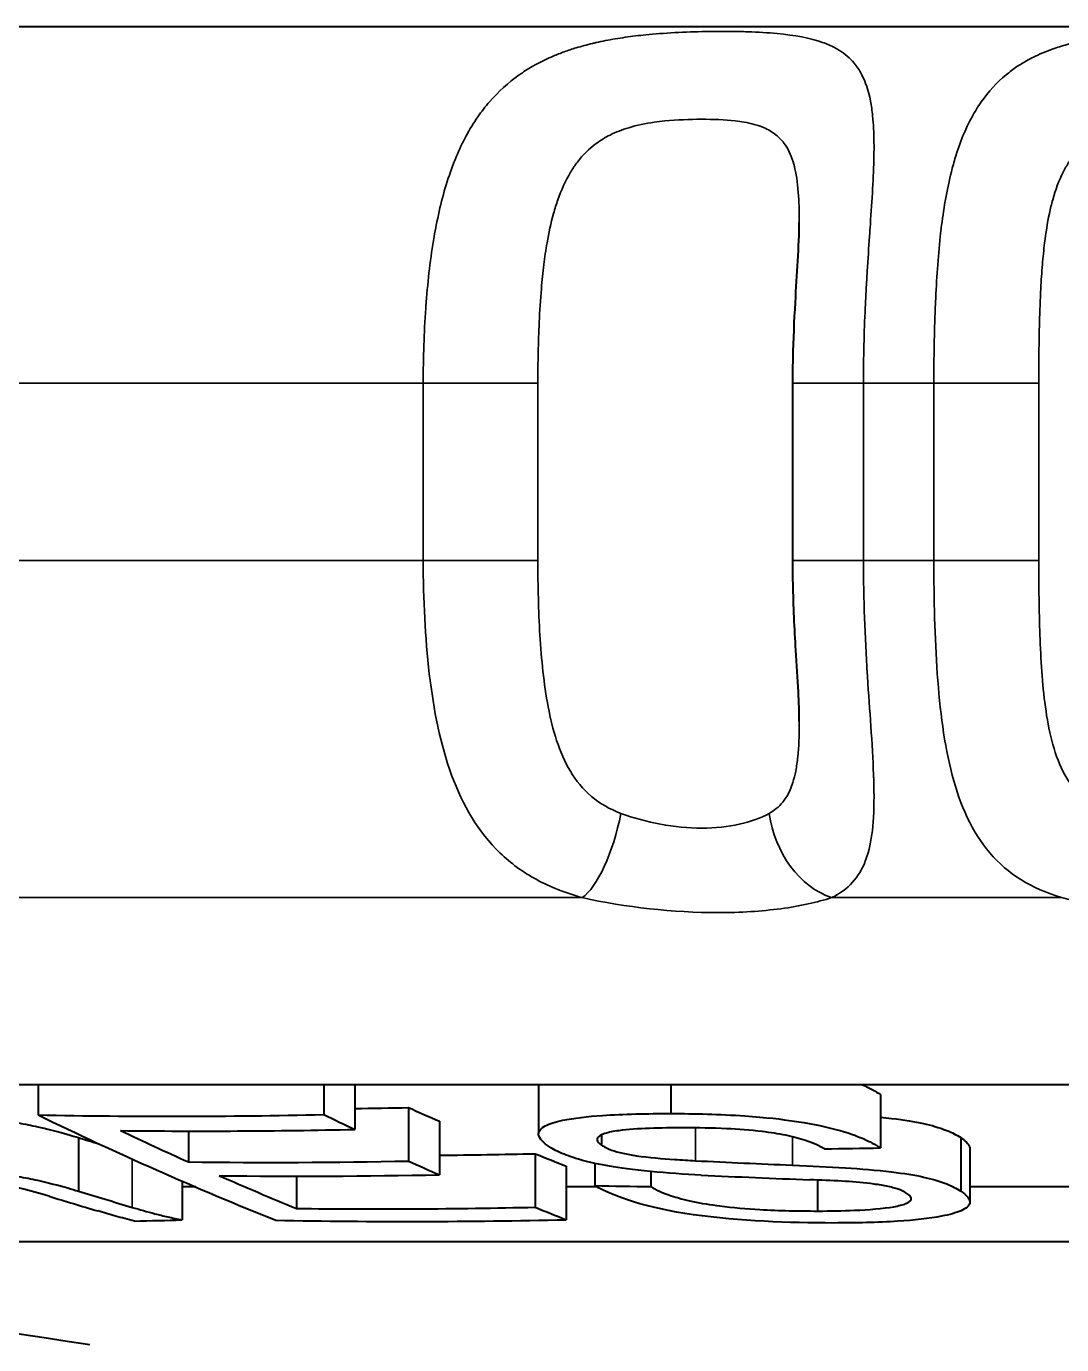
# Model space of a CAD drawing. Header units: millimetres. Extents: x 0 to 3364, y 0 to 2376.
# Drawn here: x 1396.45 to 1402.25, y 1665.91 to 1673.3 of the extents above; entities that cross this region are included whole.
import ezdxf

# ---------------------------------------------------------------- set-up
doc = ezdxf.new("R2010")
doc.units = ezdxf.units.MM
doc.header["$LTSCALE"] = 4
doc.layers.add('가시적인 것(ISO)', color=3, linetype='Continuous', lineweight=40, true_color=0x00ff00)
doc.layers.add('가시적인 좁은 것(ISO)', color=3, linetype='Continuous', lineweight=35, true_color=0x00ff00)

msp = doc.modelspace()

# ---------------------------------------------------------------- linework, layer by layer
at = {"layer": '가시적인 것(ISO)'}
for p, q in [((1387.3011, 1673.3049), (1423.3011, 1673.3049)), ((1400.7411, 1670.3088), (1400.7411, 1671.3049)), ((1398.7581, 1669.3503), (1398.7582, 1669.3503)), ((1401.1804, 1669.3503), (1401.1804, 1669.3503)), ((1401.5852, 1669.3503), (1401.5852, 1669.3503)), ((1409.0826, 1667.3697), (1392.3699, 1667.3697)), ((1396.5115, 1667.3697), (1396.5115, 1667.2005)), ((1398.1126, 1667.3697), (1398.1126, 1667.2027)), ((1398.2857, 1667.3697), (1398.2857, 1667.1196)), ((1399.3157, 1667.3697), (1399.3157, 1667.0953)), ((1400.0581, 1667.3697), (1400.0581, 1667.2084)), ((1401.232, 1667.3155), (1401.232, 1667.0155)), ((1398.5875, 1667.242), (1398.5875, 1666.942)), ((1398.7602, 1667.1651), (1398.7602, 1666.8651)), ((1396.7377, 1667.0733), (1396.7377, 1666.7733)), ((1397.3539, 1667.1102), (1397.3539, 1666.9369)), ((1399.668, 1667.0891), (1399.668, 1667.0319)), ((1401.6828, 1667.0735), (1401.6828, 1666.7735)), ((1399.2974, 1666.9834), (1399.2974, 1666.6834)), ((1401.7334, 1667.012), (1401.7334, 1666.712)), ((1399.4705, 1666.9131), (1399.4705, 1666.6131)), ((1399.6314, 1666.929), (1399.6314, 1666.8044)), ((1397.3189, 1666.8293), (1397.3189, 1666.6125)), ((1397.959, 1666.8573), (1397.959, 1666.6761)), ((1399.9448, 1666.8833), (1399.9448, 1666.7988)), ((1400.8803, 1666.8358), (1400.8803, 1666.6618)), ((1397.3946, 1666.7966), (1397.3189, 1666.7966)), ((1399.6448, 1666.7966), (1399.4705, 1666.7966)), ((1402.4909, 1666.7966), (1401.7334, 1666.7966)), ((1395.4126, 1666.49), (1408.1928, 1666.49))]:
    msp.add_line(p, q, dxfattribs=at)
msp.add_arc((1405.3011, 1722.1741), 56.9, 257.24401, 261.40872, dxfattribs=at)
for centre, major_axis, ratio, start_param, end_param in [((1397.2603, 1721.8741), (0, -54.681), 0.835008, 6.266785, 6.301853), ((1404.5529, 1721.8741), (0, -56.5929), 0.550276, 6.022007, 6.066032), ((1406.1604, 1721.8741), (0, -56.5906), 0.550735, 6.022008, 6.027753), ((1397.8136, 1722.1741), (0, -54.9399), 0.834999, 0.010292, 0.016871), ((1406.0649, 1722.1741), (0, -56.5926), 0.549472, 6.040343, 6.046063), ((1397.4334, 1721.8741), (0, -54.764), 0.835013, 6.273125, 6.301826), ((1406.4447, 1722.1741), (0, -56.5729), 0.757076, 6.054559, 6.057366), ((1404.8418, 1721.8741), (0, -56.5973), 0.550276, 6.027772, 6.040379), ((1398.4172, 1722.1741), (0, -55.2008), 0.834909, 0.007443, 0.0191), ((1406.1854, 1722.1741), (0, -56.5901), 0.550735, 6.060336, 6.066027), ((1400.3443, 1721.8741), (0, -54.8669), 0.934247, 0.011205, 0.01732), ((1397.8136, 1721.8741), (0, -54.9399), 0.834999, 6.273165, 6.300056), ((1406.0649, 1721.8741), (0, -56.5926), 0.549472, 6.040343, 6.046063), ((1402.9197, 1721.8741), (0, -54.9998), 0.983994, 6.232828, 6.24287), ((1397.9866, 1721.8741), (0, -55.0168), 0.834999, 6.273173, 6.300027), ((1404.8409, 1721.8741), (0, -56.5973), 0.55023, 6.046099, 6.060359), ((1402.7773, 1721.8741), (0, -55.0722), 0.981155, 6.235989, 6.247251), ((1406.1576, 1721.8741), (0, -56.5851), 0.75157, 6.055851, 6.062437), ((1406.4447, 1721.8741), (0, -56.5729), 0.757076, 6.054559, 6.06176), ((1400.6555, 1721.8741), (0, -55.0806), 0.934247, 6.263282, 6.269373), ((1398.4172, 1721.8741), (0, -55.2008), 0.834909, 6.273243, 6.302285), ((1406.1854, 1721.8741), (0, -56.5901), 0.550735, 6.060336, 6.066027), ((1396.5095, 1721.8741), (0, -55.274), 0.692076, 0.014183, 0.021159), ((1398.5904, 1721.8741), (0, -55.271), 0.834922, 6.266997, 6.302258)]:
    msp.add_ellipse(centre, major_axis=major_axis, ratio=ratio, start_param=start_param, end_param=end_param, dxfattribs=at)
for points, knots in [([(1400.7411, 1671.3049), (1400.7411, 1671.3166), (1400.7411, 1671.3282), (1400.7414, 1671.3749), (1400.7419, 1671.4099), (1400.745, 1671.5498), (1400.7497, 1671.6547), (1400.7598, 1671.8361), (1400.7647, 1671.9147), (1400.7737, 1672.0678), (1400.7774, 1672.143), (1400.7774, 1672.205)], [0, 0, 0, 0, 0.00349887, 0.00349887, 0.01399959, 0.01399959, 0.04562828, 0.04562828, 0.07059097, 0.07059097, 0.09695319, 0.09695319, 0.09695319, 0.09695319]), ([(1400.7774, 1669.4088), (1400.7774, 1669.4574), (1400.7753, 1669.514), (1400.7682, 1669.6468), (1400.7628, 1669.7258), (1400.7507, 1669.9278), (1400.7447, 1670.0549), (1400.7415, 1670.2242), (1400.7411, 1670.2665), (1400.7411, 1670.3088)], [0, 0, 0, 0, 0.02059764, 0.02059764, 0.0460325, 0.0460325, 0.08427143, 0.08427143, 0.09695399, 0.09695399, 0.09695399, 0.09695399]), ([(1401.131, 1667.3697), (1401.1311, 1667.3697), (1401.1312, 1667.3696), (1401.1724, 1667.3519), (1401.2042, 1667.3336), (1401.232, 1667.3155)], [-0.02223997, -0.02223997, -0.02223997, -0.02223997, -0.02217453, -0.02217453, 0, 0, 0, 0]), ([(1399.3662, 1667.0289), (1399.3357, 1667.052), (1399.3144, 1667.0758), (1399.3158, 1667.0973), (1399.3167, 1667.1127), (1399.3303, 1667.127), (1399.3538, 1667.1393), (1399.3772, 1667.1515), (1399.4114, 1667.162), (1399.4517, 1667.1705), (1399.5128, 1667.1835), (1399.5909, 1667.1922), (1399.6744, 1667.1979), (1399.7922, 1667.2059), (1399.9245, 1667.2081), (1400.0581, 1667.2084)], [0, 0, 0, 0, 0.199097, 0.199097, 0.199097, 0.340954, 0.340954, 0.340954, 0.481895, 0.481895, 0.481895, 0.696845, 0.696845, 0.696845, 1, 1, 1, 1]), ([(1400.0581, 1667.2084), (1400.1914, 1667.2077), (1400.3307, 1667.205), (1400.5917, 1667.1873), (1400.6804, 1667.1764), (1400.8198, 1667.1559), (1400.9025, 1667.141), (1401.0505, 1667.1015), (1401.0996, 1667.0832), (1401.1724, 1667.0519), (1401.2042, 1667.0336), (1401.232, 1667.0155)], [-0.1003792, -0.1003792, -0.1003792, -0.1003792, -0.0782956, -0.0782956, -0.0594916, -0.0594916, -0.0393303, -0.0393303, -0.0221745, -0.0221745, 0, 0, 0, 0]), ([(1401.232, 1667.1883), (1401.2529, 1667.1862), (1401.2737, 1667.184), (1401.3667, 1667.1729), (1401.4235, 1667.1633), (1401.5147, 1667.143), (1401.5599, 1667.1309), (1401.6349, 1667.101), (1401.6579, 1667.0889), (1401.6828, 1667.0735)], [-0.09293227, -0.09293227, -0.09293227, -0.09293227, -0.08321575, -0.08321575, -0.04879638, -0.04879638, -0.02030431, -0.02030431, 0, 0, 0, 0]), ([(1396.2139, 1667.1763), (1396.2217, 1667.1758), (1396.2297, 1667.1753), (1396.268, 1667.1724), (1396.2991, 1667.1694), (1396.3748, 1667.1598), (1396.4157, 1667.1532), (1396.4841, 1667.1398), (1396.5284, 1667.1305), (1396.6502, 1667.0995), (1396.7022, 1667.0839), (1396.7377, 1667.0733)], [-0.06895149, -0.06895149, -0.06895149, -0.06895149, -0.06461319, -0.06461319, -0.04825475, -0.04825475, -0.02727064, -0.02727064, -0.01409614, -0.01409614, 0, 0, 0, 0]), ([(1400.132, 1667.1283), (1400.066, 1667.1282), (1400.0006, 1667.1276), (1399.9387, 1667.1253), (1399.8765, 1667.123), (1399.8163, 1667.1191), (1399.7656, 1667.1123), (1399.7351, 1667.1082), (1399.7077, 1667.1029), (1399.6868, 1667.0963), (1399.6658, 1667.0897), (1399.651, 1667.0813), (1399.6459, 1667.0719), (1399.6414, 1667.0639), (1399.6435, 1667.055), (1399.6517, 1667.0459), (1399.656, 1667.0412), (1399.6619, 1667.0366), (1399.668, 1667.0319)], [0, 0, 0, 0, 0.249143, 0.249143, 0.249143, 0.500458, 0.500458, 0.500458, 0.650917, 0.650917, 0.650917, 0.803374, 0.803374, 0.803374, 0.933679, 0.933679, 0.933679, 1, 1, 1, 1]), ([(1400.9186, 1667.0107), (1400.8899, 1667.0266), (1400.8561, 1667.0429), (1400.8116, 1667.0577), (1400.7801, 1667.0681), (1400.7425, 1667.078), (1400.7016, 1667.0864), (1400.6608, 1667.0948), (1400.6154, 1667.1019), (1400.5697, 1667.1074), (1400.5035, 1667.1152), (1400.435, 1667.1201), (1400.3689, 1667.1232), (1400.2881, 1667.1269), (1400.2091, 1667.128), (1400.132, 1667.1283)], [0, 0, 0, 0, 0.213133, 0.213133, 0.213133, 0.363824, 0.363824, 0.363824, 0.514841, 0.514841, 0.514841, 0.733649, 0.733649, 0.733649, 1, 1, 1, 1]), ([(1401.6828, 1667.0735), (1401.7074, 1667.0563), (1401.726, 1667.0388), (1401.7329, 1667.0186), (1401.7334, 1667.0152), (1401.7335, 1667.012)], [-0.9786849, -0.9786849, -0.9786849, -0.9786849, -0.7213157, -0.7213157, -0.665934, -0.665934, -0.665934, -0.665934]), ([(1400.228, 1666.8632), (1400.1342, 1666.8681), (1400.0382, 1666.8742), (1399.8436, 1666.8931), (1399.7704, 1666.9037), (1399.6631, 1666.9218), (1399.6014, 1666.934), (1399.4987, 1666.9641), (1399.4649, 1666.9765), (1399.3996, 1667.006), (1399.3796, 1667.0197), (1399.3662, 1667.0289)], [-0.06211274, -0.06211274, -0.06211274, -0.06211274, -0.04813488, -0.04813488, -0.03344025, -0.03344025, -0.01996613, -0.01996613, -0.01118889, -0.01118889, 0, 0, 0, 0]), ([(1399.668, 1667.0319), (1399.6829, 1667.0223), (1399.6998, 1667.0125), (1399.7251, 1667.0035), (1399.743, 1666.9971), (1399.7645, 1666.991), (1399.7882, 1666.9857), (1399.812, 1666.9804), (1399.8384, 1666.9758), (1399.8651, 1666.972), (1399.9349, 1666.9621), (1400.0081, 1666.956), (1400.0792, 1666.9511), (1400.1181, 1666.9484), (1400.1568, 1666.9461), (1400.1955, 1666.944)], [0, 0, 0, 0, 0.189586, 0.189586, 0.189586, 0.323377, 0.323377, 0.323377, 0.456923, 0.456923, 0.456923, 0.808628, 0.808628, 0.808628, 1, 1, 1, 1]), ([(1400.7385, 1666.919), (1400.8469, 1666.9143), (1400.938, 1666.9102), (1401.1214, 1666.8985), (1401.2096, 1666.8916), (1401.3667, 1666.8729), (1401.4234, 1666.8633), (1401.515, 1666.843), (1401.56, 1666.8308), (1401.6348, 1666.8011), (1401.6579, 1666.7889), (1401.6828, 1666.7735)], [-0.1622594, -0.1622594, -0.1622594, -0.1622594, -0.1191834, -0.1191834, -0.0813807, -0.0813807, -0.0483626, -0.0483626, -0.0203194, -0.0203194, 0, 0, 0, 0]), ([(1396.5727, 1666.7449), (1396.5216, 1666.7599), (1396.4677, 1666.7751), (1396.4089, 1666.7896), (1396.3775, 1666.7972), (1396.3443, 1666.8048), (1396.3099, 1666.8116), (1396.2828, 1666.8169), (1396.2544, 1666.8219), (1396.2268, 1666.8258), (1396.1992, 1666.8296), (1396.1721, 1666.8326), (1396.1466, 1666.8349), (1396.0966, 1666.8393), (1396.0509, 1666.8413), (1396.0089, 1666.8423), (1395.9764, 1666.8431), (1395.9456, 1666.8432), (1395.9158, 1666.8431)], [0, 0, 0, 0, 0.26134, 0.26134, 0.26134, 0.400426, 0.400426, 0.400426, 0.510273, 0.510273, 0.510273, 0.619538, 0.619538, 0.619538, 0.834369, 0.834369, 0.834369, 1, 1, 1, 1]), ([(1396.1521, 1666.8793), (1396.1953, 1666.8778), (1396.2424, 1666.875), (1396.2931, 1666.8697), (1396.3278, 1666.8661), (1396.3648, 1666.8612), (1396.401, 1666.8552), (1396.4372, 1666.8492), (1396.4734, 1666.8421), (1396.5074, 1666.8346), (1396.5686, 1666.821), (1396.6251, 1666.806), (1396.6772, 1666.7911), (1396.6979, 1666.7852), (1396.7178, 1666.7792), (1396.7377, 1666.7733)], [0, 0, 0, 0, 0.24517, 0.24517, 0.24517, 0.412468, 0.412468, 0.412468, 0.579175, 0.579175, 0.579175, 0.880831, 0.880831, 0.880831, 1, 1, 1, 1]), ([(1401.3807, 1666.7607), (1401.3671, 1666.7692), (1401.3497, 1666.7779), (1401.3253, 1666.7858), (1401.3061, 1666.792), (1401.2829, 1666.7978), (1401.2574, 1666.8028), (1401.232, 1666.8078), (1401.2038, 1666.812), (1401.1752, 1666.8155), (1401.1234, 1666.8218), (1401.0691, 1666.8258), (1401.016, 1666.8291), (1400.9556, 1666.8328), (1400.8955, 1666.8353), (1400.8361, 1666.8374)], [0, 0, 0, 0, 0.178846, 0.178846, 0.178846, 0.318818, 0.318818, 0.318818, 0.458154, 0.458154, 0.458154, 0.712026, 0.712026, 0.712026, 1, 1, 1, 1]), ([(1400.9697, 1666.5946), (1400.7171, 1666.5952), (1400.4457, 1666.6043), (1399.9217, 1666.6777), (1399.7347, 1666.7419), (1399.6314, 1666.8044)], [0, 0, 0, 0, 0.5, 0.5, 1, 1, 1, 1]), ([(1399.9448, 1666.7988), (1399.9745, 1666.7815), (1400.0101, 1666.7641), (1400.0585, 1666.7479), (1400.0934, 1666.7362), (1400.1353, 1666.725), (1400.1814, 1666.7152), (1400.2277, 1666.7054), (1400.2798, 1666.697), (1400.3326, 1666.6903), (1400.4056, 1666.681), (1400.4819, 1666.6746), (1400.5558, 1666.6703), (1400.6667, 1666.6639), (1400.7752, 1666.662), (1400.8803, 1666.6618)], [0, 0, 0, 0, 0.202433, 0.202433, 0.202433, 0.348119, 0.348119, 0.348119, 0.494392, 0.494392, 0.494392, 0.696722, 0.696722, 0.696722, 1, 1, 1, 1]), ([(1400.8803, 1666.6618), (1400.9504, 1666.6621), (1401.02, 1666.663), (1401.0859, 1666.6658), (1401.1674, 1666.6692), (1401.2456, 1666.6754), (1401.3067, 1666.686), (1401.3341, 1666.6908), (1401.3579, 1666.6967), (1401.3751, 1666.7037), (1401.3925, 1666.7107), (1401.4033, 1666.719), (1401.4048, 1666.728), (1401.4061, 1666.7358), (1401.4017, 1666.7442), (1401.3915, 1666.7525), (1401.3882, 1666.7552), (1401.3844, 1666.758), (1401.3807, 1666.7607)], [0, 0, 0, 0, 0.249476, 0.249476, 0.249476, 0.561089, 0.561089, 0.561089, 0.699517, 0.699517, 0.699517, 0.839909, 0.839909, 0.839909, 0.961159, 0.961159, 0.961159, 1, 1, 1, 1]), ([(1401.6828, 1666.7735), (1401.7158, 1666.7504), (1401.7382, 1666.7266), (1401.7326, 1666.7052), (1401.7286, 1666.6902), (1401.7123, 1666.676), (1401.685, 1666.6638), (1401.6578, 1666.6517), (1401.6193, 1666.6412), (1401.5747, 1666.6326), (1401.5063, 1666.6194), (1401.4202, 1666.6105), (1401.3292, 1666.6046), (1401.2176, 1666.5973), (1401.0942, 1666.5949), (1400.9697, 1666.5946)], [0, 0, 0, 0, 0.210005, 0.210005, 0.210005, 0.356023, 0.356023, 0.356023, 0.501213, 0.501213, 0.501213, 0.725357, 0.725357, 0.725357, 1, 1, 1, 1]), ([(1397.0384, 1666.6824), (1397.0797, 1666.6703), (1397.1218, 1666.6583), (1397.1663, 1666.6466), (1397.1891, 1666.6406), (1397.213, 1666.6347), (1397.238, 1666.629), (1397.2638, 1666.6232), (1397.2914, 1666.6178), (1397.3189, 1666.6125)], [0, 0, 0, 0, 0.490094, 0.490094, 0.490094, 0.740981, 0.740981, 0.740981, 1, 1, 1, 1]), ([(1397.0521, 1666.6057), (1397.0147, 1666.6146), (1396.9786, 1666.6238), (1396.9454, 1666.6333), (1396.9285, 1666.638), (1396.9115, 1666.6428), (1396.8951, 1666.6476), (1396.8787, 1666.6524), (1396.8623, 1666.6573), (1396.8457, 1666.6621)], [0, 0, 0, 0, 0.497399, 0.497399, 0.497399, 0.748687, 0.748687, 0.748687, 1, 1, 1, 1])]:
    msp.add_open_spline(points, degree=3, knots=knots, dxfattribs=at)
for points in [[(1400.7775, 1672.2051), (1400.7775, 1672.2052), (1400.7775, 1672.2053), (1400.7775, 1672.2054)], [(1400.7774, 1669.4082), (1400.7774, 1669.4084), (1400.7774, 1669.4086), (1400.7774, 1669.4088)]]:
    msp.add_open_spline(points, degree=3, dxfattribs=at)
at = {"layer": '가시적인 좁은 것(ISO)'}
for p, q in [((1394.846, 1671.3049), (1398.6697, 1671.3049)), ((1398.6697, 1670.3088), (1398.6697, 1671.3049)), ((1399.3122, 1671.3049), (1398.6697, 1671.3049)), ((1399.3122, 1671.3049), (1399.3122, 1670.3088)), ((1400.7411, 1671.3049), (1401.137, 1671.3049)), ((1401.137, 1671.3049), (1401.5315, 1671.3049)), ((1401.137, 1671.3049), (1401.137, 1670.3088)), ((1401.5315, 1670.3088), (1401.5315, 1671.3049)), ((1401.5315, 1671.3049), (1402.1195, 1671.3049)), ((1402.1195, 1671.3049), (1402.1195, 1670.3088)), ((1394.846, 1670.3088), (1398.6697, 1670.3088)), ((1399.3122, 1670.3088), (1398.6697, 1670.3088)), ((1401.137, 1670.3088), (1400.7411, 1670.3088)), ((1401.137, 1670.3088), (1401.5315, 1670.3088)), ((1402.1195, 1670.3088), (1401.5315, 1670.3088)), ((1395.1511, 1668.4194), (1399.5608, 1668.4194)), ((1400.9584, 1668.4194), (1402.2476, 1668.4194)), ((1400.1955, 1667.1279), (1400.1955, 1666.944)), ((1400.7385, 1667.0782), (1400.7385, 1666.919)), ((1397.0384, 1666.9535), (1397.0384, 1666.6824))]:
    msp.add_line(p, q, dxfattribs=at)
for centre, major_axis, ratio, start_param, end_param in [((1399.6112, 1668.8917), (-0.109, -0.488), 0.325805, 0.336268, 1.643449), ((1400.9965, 1668.8917), (0.1582, -0.4743), 0.758626, 4.464594, 5.771776)]:
    msp.add_ellipse(centre, major_axis=major_axis, ratio=ratio, start_param=start_param, end_param=end_param, dxfattribs=at)
for points, knots in [([(1398.6697, 1671.3049), (1398.6697, 1671.4471), (1398.6742, 1671.5869), (1398.6838, 1671.7241), (1398.6846, 1671.7357), (1398.6855, 1671.7473), (1398.6864, 1671.7589), (1398.696, 1671.8842), (1398.7105, 1672.0085), (1398.7308, 1672.1259), (1398.7346, 1672.1476), (1398.7385, 1672.169), (1398.7427, 1672.1902), (1398.7632, 1672.2945), (1398.789, 1672.3943), (1398.8222, 1672.4886), (1398.8322, 1672.5171), (1398.843, 1672.5451), (1398.8544, 1672.5726), (1398.8886, 1672.6544), (1398.9285, 1672.7294), (1398.976, 1672.7979), (1398.9963, 1672.8271), (1399.0179, 1672.8552), (1399.0412, 1672.882), (1399.0908, 1672.9393), (1399.1462, 1672.9896), (1399.2082, 1673.0333), (1399.231, 1673.0494), (1399.2549, 1673.0646), (1399.2796, 1673.079), (1399.2892, 1673.0846), (1399.2989, 1673.09), (1399.3088, 1673.0953), (1399.3372, 1673.1105), (1399.3667, 1673.1246), (1399.3973, 1673.1376), (1399.4179, 1673.1464), (1399.4389, 1673.1547), (1399.4604, 1673.1624), (1399.482, 1673.1702), (1399.5039, 1673.1775), (1399.5262, 1673.1843), (1399.556, 1673.1933), (1399.5867, 1673.2016), (1399.6182, 1673.2091), (1399.6249, 1673.2107), (1399.6316, 1673.2122), (1399.6383, 1673.2138), (1399.6555, 1673.2176), (1399.6728, 1673.2213), (1399.6903, 1673.2247), (1399.7269, 1673.2319), (1399.7643, 1673.2381), (1399.8023, 1673.2436), (1399.8212, 1673.2463), (1399.8404, 1673.2488), (1399.8596, 1673.2511), (1399.8788, 1673.2534), (1399.8982, 1673.2555), (1399.9176, 1673.2575), (1399.9426, 1673.26), (1399.9679, 1673.2622), (1399.9933, 1673.2642), (1400.108, 1673.273), (1400.2261, 1673.2768), (1400.3382, 1673.2769), (1400.3724, 1673.2769), (1400.4063, 1673.2766), (1400.4395, 1673.2759), (1400.4562, 1673.2756), (1400.4726, 1673.2752), (1400.4887, 1673.2746), (1400.5471, 1673.2726), (1400.6018, 1673.2694), (1400.6529, 1673.2646), (1400.7516, 1673.2553), (1400.8385, 1673.2396), (1400.9078, 1673.2151), (1400.9318, 1673.2066), (1400.954, 1673.197), (1400.9745, 1673.1862), (1400.983, 1673.1818), (1400.9912, 1673.1771), (1400.9991, 1673.1722), (1401.0326, 1673.1516), (1401.0612, 1673.1271), (1401.085, 1673.0984), (1401.1007, 1673.0796), (1401.1142, 1673.059), (1401.126, 1673.0369), (1401.149, 1672.9935), (1401.1652, 1672.9434), (1401.1762, 1672.8867), (1401.1814, 1672.8599), (1401.1854, 1672.8318), (1401.1884, 1672.8026), (1401.1931, 1672.757), (1401.1954, 1672.7084), (1401.196, 1672.6569), (1401.1963, 1672.6313), (1401.1961, 1672.6049), (1401.1956, 1672.5778), (1401.1935, 1672.4601), (1401.185, 1672.332), (1401.1755, 1672.1942), (1401.174, 1672.1726), (1401.1725, 1672.1508), (1401.171, 1672.1289), (1401.1667, 1672.0643), (1401.1622, 1671.9986), (1401.1581, 1671.9317), (1401.156, 1671.8983), (1401.154, 1671.8646), (1401.1522, 1671.8306), (1401.1503, 1671.7966), (1401.1485, 1671.7624), (1401.147, 1671.7278), (1401.1438, 1671.6587), (1401.1413, 1671.5886), (1401.1396, 1671.5179), (1401.1379, 1671.4473), (1401.137, 1671.3761), (1401.137, 1671.3049)], [0, 0, 0, 0, 0.000420749, 0.000420749, 0.000420749, 0.000456315, 0.000456315, 0.000456315, 0.000841498, 0.000841498, 0.000841498, 0.000912616, 0.000912616, 0.000912616, 0.001262247, 0.001262247, 0.001262247, 0.001368007, 0.001368007, 0.001368007, 0.001682996, 0.001682996, 0.001682996, 0.001817418, 0.001817418, 0.001817418, 0.002103745, 0.002103745, 0.002103745, 0.002208932, 0.002208932, 0.002208932, 0.002249619, 0.002249619, 0.002249619, 0.002366713, 0.002366713, 0.002366713, 0.002445604, 0.002445604, 0.002445604, 0.002524494, 0.002524494, 0.002524494, 0.002629681, 0.002629681, 0.002629681, 0.002651956, 0.002651956, 0.002651956, 0.002708572, 0.002708572, 0.002708572, 0.002826907, 0.002826907, 0.002826907, 0.002886075, 0.002886075, 0.002886075, 0.002945243, 0.002945243, 0.002945243, 0.003021559, 0.003021559, 0.003021559, 0.003365992, 0.003365992, 0.003365992, 0.003471179, 0.003471179, 0.003471179, 0.003523773, 0.003523773, 0.003523773, 0.003713713, 0.003713713, 0.003713713, 0.004080236, 0.004080236, 0.004080236, 0.00420749, 0.00420749, 0.00420749, 0.004260084, 0.004260084, 0.004260084, 0.004482243, 0.004482243, 0.004482243, 0.004628239, 0.004628239, 0.004628239, 0.004914142, 0.004914142, 0.004914142, 0.005048988, 0.005048988, 0.005048988, 0.005259363, 0.005259363, 0.005259363, 0.005364122, 0.005364122, 0.005364122, 0.005819028, 0.005819028, 0.005819028, 0.005890486, 0.005890486, 0.005890486, 0.006100861, 0.006100861, 0.006100861, 0.006206048, 0.006206048, 0.006206048, 0.006311235, 0.006311235, 0.006311235, 0.00652161, 0.00652161, 0.00652161, 0.006731984, 0.006731984, 0.006731984, 0.006731984]), ([(1401.5315, 1671.3049), (1401.5315, 1671.4471), (1401.5338, 1671.5869), (1401.5392, 1671.7241), (1401.5397, 1671.7357), (1401.5402, 1671.7473), (1401.5407, 1671.7589), (1401.5462, 1671.8842), (1401.5546, 1672.0085), (1401.5675, 1672.1259), (1401.5699, 1672.1476), (1401.5724, 1672.169), (1401.5751, 1672.1902), (1401.5884, 1672.2945), (1401.6057, 1672.3943), (1401.6295, 1672.4886), (1401.6366, 1672.5171), (1401.6444, 1672.5451), (1401.6528, 1672.5726), (1401.6779, 1672.6544), (1401.7081, 1672.7294), (1401.7455, 1672.7979), (1401.7614, 1672.8271), (1401.7787, 1672.8552), (1401.7975, 1672.882), (1401.8375, 1672.9393), (1401.8834, 1672.9896), (1401.9362, 1673.0333), (1401.9556, 1673.0494), (1401.976, 1673.0646), (1401.9974, 1673.079), (1402.0057, 1673.0846), (1402.0141, 1673.09), (1402.0227, 1673.0953), (1402.0475, 1673.1105), (1402.0734, 1673.1246), (1402.1004, 1673.1376), (1402.1187, 1673.1464), (1402.1375, 1673.1547), (1402.1568, 1673.1624), (1402.1761, 1673.1702), (1402.1959, 1673.1775), (1402.2161, 1673.1843), (1402.2432, 1673.1933), (1402.2712, 1673.2016), (1402.3002, 1673.2091), (1402.3064, 1673.2107), (1402.3126, 1673.2122), (1402.3188, 1673.2138), (1402.3346, 1673.2176), (1402.3507, 1673.2213), (1402.367, 1673.2247), (1402.4011, 1673.2319), (1402.4363, 1673.2381), (1402.4722, 1673.2436), (1402.4902, 1673.2463), (1402.5084, 1673.2488), (1402.5268, 1673.2511), (1402.5452, 1673.2534), (1402.5638, 1673.2555), (1402.5825, 1673.2575), (1402.6066, 1673.26), (1402.6311, 1673.2622), (1402.6559, 1673.2642), (1402.7678, 1673.273), (1402.886, 1673.2768), (1403.0013, 1673.2769), (1403.0366, 1673.2769), (1403.0719, 1673.2766), (1403.1067, 1673.2759), (1403.1241, 1673.2756), (1403.1414, 1673.2752), (1403.1585, 1673.2746), (1403.2203, 1673.2726), (1403.2793, 1673.2694), (1403.3354, 1673.2646), (1403.4437, 1673.2553), (1403.5434, 1673.2396), (1403.6263, 1673.2151), (1403.6552, 1673.2066), (1403.6823, 1673.197), (1403.7078, 1673.1862), (1403.7184, 1673.1818), (1403.7287, 1673.1771), (1403.7387, 1673.1722), (1403.7812, 1673.1516), (1403.8191, 1673.1271), (1403.8523, 1673.0984), (1403.8741, 1673.0796), (1403.8938, 1673.059), (1403.9116, 1673.0369), (1403.9464, 1672.9935), (1403.9745, 1672.9434), (1403.9968, 1672.8867), (1404.0074, 1672.8599), (1404.0166, 1672.8318), (1404.0246, 1672.8026), (1404.0372, 1672.757), (1404.047, 1672.7084), (1404.0548, 1672.6569), (1404.0586, 1672.6313), (1404.062, 1672.6049), (1404.0649, 1672.5778), (1404.0774, 1672.4601), (1404.0813, 1672.332), (1404.0819, 1672.1942), (1404.082, 1672.1726), (1404.0821, 1672.1508), (1404.082, 1672.1289), (1404.082, 1672.0643), (1404.0813, 1671.9986), (1404.0804, 1671.9317), (1404.08, 1671.8983), (1404.0795, 1671.8646), (1404.079, 1671.8306), (1404.0785, 1671.7966), (1404.078, 1671.7624), (1404.0775, 1671.7278), (1404.0765, 1671.6587), (1404.0757, 1671.5886), (1404.0751, 1671.5179), (1404.0745, 1671.4473), (1404.0741, 1671.3761), (1404.0741, 1671.3049)], [0, 0, 0, 0, 0.000420749, 0.000420749, 0.000420749, 0.000456315, 0.000456315, 0.000456315, 0.000841498, 0.000841498, 0.000841498, 0.000912616, 0.000912616, 0.000912616, 0.001262247, 0.001262247, 0.001262247, 0.001368007, 0.001368007, 0.001368007, 0.001682996, 0.001682996, 0.001682996, 0.001817418, 0.001817418, 0.001817418, 0.002103745, 0.002103745, 0.002103745, 0.002208932, 0.002208932, 0.002208932, 0.002249619, 0.002249619, 0.002249619, 0.002366713, 0.002366713, 0.002366713, 0.002445604, 0.002445604, 0.002445604, 0.002524494, 0.002524494, 0.002524494, 0.002629681, 0.002629681, 0.002629681, 0.002651956, 0.002651956, 0.002651956, 0.002708572, 0.002708572, 0.002708572, 0.002826907, 0.002826907, 0.002826907, 0.002886075, 0.002886075, 0.002886075, 0.002945243, 0.002945243, 0.002945243, 0.003021559, 0.003021559, 0.003021559, 0.003365992, 0.003365992, 0.003365992, 0.003471179, 0.003471179, 0.003471179, 0.003523773, 0.003523773, 0.003523773, 0.003713713, 0.003713713, 0.003713713, 0.004080236, 0.004080236, 0.004080236, 0.00420749, 0.00420749, 0.00420749, 0.004260084, 0.004260084, 0.004260084, 0.004482243, 0.004482243, 0.004482243, 0.004628239, 0.004628239, 0.004628239, 0.004914142, 0.004914142, 0.004914142, 0.005048988, 0.005048988, 0.005048988, 0.005259363, 0.005259363, 0.005259363, 0.005364122, 0.005364122, 0.005364122, 0.005819028, 0.005819028, 0.005819028, 0.005890486, 0.005890486, 0.005890486, 0.006100861, 0.006100861, 0.006100861, 0.006206048, 0.006206048, 0.006206048, 0.006311235, 0.006311235, 0.006311235, 0.00652161, 0.00652161, 0.00652161, 0.006731984, 0.006731984, 0.006731984, 0.006731984]), ([(1400.7775, 1672.2054), (1400.7774, 1672.2236), (1400.7773, 1672.2416), (1400.777, 1672.2596), (1400.7765, 1672.2851), (1400.7757, 1672.3102), (1400.7744, 1672.3347), (1400.7714, 1672.3899), (1400.7661, 1672.4424), (1400.7561, 1672.4912), (1400.7522, 1672.5103), (1400.7476, 1672.5285), (1400.7422, 1672.546), (1400.7301, 1672.5852), (1400.7137, 1672.6203), (1400.6916, 1672.65), (1400.6786, 1672.6676), (1400.6636, 1672.6831), (1400.6466, 1672.6967), (1400.6262, 1672.7131), (1400.6027, 1672.7267), (1400.5766, 1672.7376), (1400.5443, 1672.7511), (1400.5074, 1672.7607), (1400.4679, 1672.7676), (1400.4517, 1672.7704), (1400.435, 1672.7727), (1400.4179, 1672.7747), (1400.3597, 1672.7813), (1400.2951, 1672.7839), (1400.229, 1672.7839), (1400.1626, 1672.7839), (1400.093, 1672.7812), (1400.0243, 1672.7743), (1400.0043, 1672.7723), (1399.9843, 1672.77), (1399.9645, 1672.7672), (1399.9156, 1672.7602), (1399.8672, 1672.7504), (1399.8212, 1672.7366), (1399.7847, 1672.7256), (1399.7497, 1672.712), (1399.7171, 1672.6957), (1399.6892, 1672.6817), (1399.663, 1672.6658), (1399.6386, 1672.6477), (1399.5985, 1672.618), (1399.5638, 1672.5831), (1399.534, 1672.5442), (1399.5203, 1672.5262), (1399.5076, 1672.5074), (1399.4957, 1672.4878), (1399.4663, 1672.439), (1399.4433, 1672.387), (1399.4241, 1672.3324), (1399.4153, 1672.3074), (1399.4074, 1672.2818), (1399.4001, 1672.2557), (1399.3852, 1672.2018), (1399.3734, 1672.1467), (1399.3636, 1672.0907), (1399.3567, 1672.0505), (1399.3508, 1672.0099), (1399.3457, 1671.9689), (1399.3402, 1671.9249), (1399.3357, 1671.8802), (1399.3319, 1671.8351), (1399.3265, 1671.7725), (1399.3226, 1671.7088), (1399.3197, 1671.6454), (1399.3144, 1671.5325), (1399.3122, 1671.4193), (1399.3122, 1671.3049)], [0.000926678, 0.000926678, 0.000926678, 0.000926678, 0.000986832, 0.000986832, 0.000986832, 0.001072471, 0.001072471, 0.001072471, 0.001265369, 0.001265369, 0.001265369, 0.001340589, 0.001340589, 0.001340589, 0.001509309, 0.001509309, 0.001509309, 0.001608707, 0.001608707, 0.001608707, 0.001728427, 0.001728427, 0.001728427, 0.001876825, 0.001876825, 0.001876825, 0.001937842, 0.001937842, 0.001937842, 0.002144943, 0.002144943, 0.002144943, 0.002352493, 0.002352493, 0.002352493, 0.002413061, 0.002413061, 0.002413061, 0.002562512, 0.002562512, 0.002562512, 0.002681179, 0.002681179, 0.002681179, 0.002782454, 0.002782454, 0.002782454, 0.002949297, 0.002949297, 0.002949297, 0.003026246, 0.003026246, 0.003026246, 0.003217414, 0.003217414, 0.003217414, 0.003304937, 0.003304937, 0.003304937, 0.003485532, 0.003485532, 0.003485532, 0.00361485, 0.00361485, 0.00361485, 0.00375365, 0.00375365, 0.00375365, 0.003946637, 0.003946637, 0.003946637, 0.004289886, 0.004289886, 0.004289886, 0.004289886]), ([(1403.6103, 1671.8867), (1403.6103, 1671.9152), (1403.6101, 1671.9436), (1403.6098, 1671.9719), (1403.6089, 1672.0713), (1403.6063, 1672.1671), (1403.5976, 1672.2596), (1403.5953, 1672.2851), (1403.5924, 1672.3102), (1403.589, 1672.3347), (1403.5813, 1672.3899), (1403.5706, 1672.4424), (1403.5546, 1672.4912), (1403.5484, 1672.5103), (1403.5415, 1672.5285), (1403.5336, 1672.546), (1403.5159, 1672.5852), (1403.4937, 1672.6203), (1403.4656, 1672.65), (1403.4491, 1672.6676), (1403.4306, 1672.6831), (1403.4101, 1672.6967), (1403.3854, 1672.7131), (1403.3579, 1672.7267), (1403.3279, 1672.7376), (1403.2908, 1672.7511), (1403.2494, 1672.7607), (1403.2062, 1672.7676), (1403.1884, 1672.7704), (1403.1702, 1672.7727), (1403.1517, 1672.7747), (1403.089, 1672.7813), (1403.021, 1672.7839), (1402.9528, 1672.7839), (1402.8844, 1672.7839), (1402.8141, 1672.7812), (1402.7463, 1672.7743), (1402.7265, 1672.7723), (1402.7069, 1672.77), (1402.6875, 1672.7672), (1402.6398, 1672.7602), (1402.5932, 1672.7504), (1402.5497, 1672.7366), (1402.5151, 1672.7256), (1402.4825, 1672.712), (1402.4524, 1672.6957), (1402.4267, 1672.6817), (1402.4028, 1672.6658), (1402.3809, 1672.6477), (1402.3448, 1672.618), (1402.3144, 1672.5831), (1402.2888, 1672.5442), (1402.277, 1672.5262), (1402.2661, 1672.5074), (1402.2562, 1672.4878), (1402.2315, 1672.439), (1402.2128, 1672.387), (1402.1977, 1672.3324), (1402.1908, 1672.3074), (1402.1846, 1672.2818), (1402.1791, 1672.2557), (1402.1676, 1672.2018), (1402.159, 1672.1467), (1402.1521, 1672.0907), (1402.1472, 1672.0505), (1402.1432, 1672.0099), (1402.1398, 1671.9689), (1402.1361, 1671.9249), (1402.1332, 1671.8802), (1402.1308, 1671.8351), (1402.1275, 1671.7725), (1402.1252, 1671.7088), (1402.1236, 1671.6454), (1402.1206, 1671.5325), (1402.1195, 1671.4193), (1402.1195, 1671.3049)], [0.000588235, 0.000588235, 0.000588235, 0.000588235, 0.000676587, 0.000676587, 0.000676587, 0.000986832, 0.000986832, 0.000986832, 0.001072471, 0.001072471, 0.001072471, 0.001265369, 0.001265369, 0.001265369, 0.001340589, 0.001340589, 0.001340589, 0.001509309, 0.001509309, 0.001509309, 0.001608707, 0.001608707, 0.001608707, 0.001728427, 0.001728427, 0.001728427, 0.001876825, 0.001876825, 0.001876825, 0.001937842, 0.001937842, 0.001937842, 0.002144943, 0.002144943, 0.002144943, 0.002352493, 0.002352493, 0.002352493, 0.002413061, 0.002413061, 0.002413061, 0.002562512, 0.002562512, 0.002562512, 0.002681179, 0.002681179, 0.002681179, 0.002782454, 0.002782454, 0.002782454, 0.002949297, 0.002949297, 0.002949297, 0.003026246, 0.003026246, 0.003026246, 0.003217414, 0.003217414, 0.003217414, 0.003304937, 0.003304937, 0.003304937, 0.003485532, 0.003485532, 0.003485532, 0.00361485, 0.00361485, 0.00361485, 0.00375365, 0.00375365, 0.00375365, 0.003946637, 0.003946637, 0.003946637, 0.004289886, 0.004289886, 0.004289886, 0.004289886]), ([(1399.5608, 1668.4194), (1399.4688, 1668.4449), (1399.3826, 1668.4784), (1399.2284, 1668.5619), (1399.1604, 1668.6115), (1398.9786, 1668.7865), (1398.8912, 1668.9357), (1398.7663, 1669.2776), (1398.7278, 1669.4713), (1398.6799, 1669.8771), (1398.6697, 1670.0924), (1398.6697, 1670.3088)], [0.004174723, 0.004174723, 0.004174723, 0.004174723, 0.004494381, 0.004494381, 0.004814039, 0.004814039, 0.005453354, 0.005453354, 0.006092669, 0.006092669, 0.006731984, 0.006731984, 0.006731984, 0.006731984]), ([(1399.3122, 1670.3088), (1399.3122, 1670.1689), (1399.3155, 1670.029), (1399.3237, 1669.8917), (1399.332, 1669.7545), (1399.3451, 1669.6185), (1399.3699, 1669.489), (1399.3946, 1669.3595), (1399.4306, 1669.235), (1399.4943, 1669.1284), (1399.5261, 1669.075), (1399.565, 1669.027), (1399.6121, 1668.9871), (1399.6592, 1668.9471), (1399.7159, 1668.9147), (1399.7777, 1668.8917)], [0, 0, 0, 0, 0.000419288, 0.000419288, 0.000419288, 0.000838576, 0.000838576, 0.000838576, 0.001257865, 0.001257865, 0.001257865, 0.001467509, 0.001467509, 0.001467509, 0.001677153, 0.001677153, 0.001677153, 0.001677153]), ([(1401.137, 1670.3088), (1401.137, 1670.092), (1401.1457, 1669.881), (1401.1584, 1669.6759), (1401.1588, 1669.6702), (1401.1591, 1669.6646), (1401.1595, 1669.659), (1401.1656, 1669.5622), (1401.1724, 1669.4693), (1401.1784, 1669.3799), (1401.1848, 1669.2852), (1401.1904, 1669.1948), (1401.1936, 1669.1088), (1401.1939, 1669.0996), (1401.1942, 1669.0905), (1401.1945, 1669.0813), (1401.1972, 1668.9948), (1401.1968, 1668.9149), (1401.1912, 1668.8422), (1401.1863, 1668.7798), (1401.1774, 1668.7219), (1401.1629, 1668.6708), (1401.1609, 1668.6635), (1401.1587, 1668.6564), (1401.1564, 1668.6493), (1401.1541, 1668.6423), (1401.1517, 1668.6354), (1401.1491, 1668.6286), (1401.1135, 1668.534), (1401.0531, 1668.4644), (1400.9584, 1668.4194)], [0, 0, 0, 0, 0.000641191, 0.000641191, 0.000641191, 0.00065882, 0.00065882, 0.00065882, 0.000961786, 0.000961786, 0.000961786, 0.001282382, 0.001282382, 0.001282382, 0.001316763, 0.001316763, 0.001316763, 0.001643352, 0.001643352, 0.001643352, 0.001923573, 0.001923573, 0.001923573, 0.001963585, 0.001963585, 0.001963585, 0.002003722, 0.002003722, 0.002003722, 0.002564764, 0.002564764, 0.002564764, 0.002564764]), ([(1402.2476, 1668.4194), (1402.1636, 1668.4449), (1402.0869, 1668.4784), (1401.9528, 1668.5619), (1401.8953, 1668.6115), (1401.7454, 1668.7865), (1401.679, 1668.9357), (1401.5893, 1669.2776), (1401.5652, 1669.4713), (1401.5365, 1669.8771), (1401.5315, 1670.0924), (1401.5315, 1670.3088)], [0.004174723, 0.004174723, 0.004174723, 0.004174723, 0.004494381, 0.004494381, 0.004814039, 0.004814039, 0.005453354, 0.005453354, 0.006092669, 0.006092669, 0.006731984, 0.006731984, 0.006731984, 0.006731984]), ([(1402.1195, 1670.3088), (1402.1195, 1670.1689), (1402.1211, 1670.029), (1402.1259, 1669.8917), (1402.1308, 1669.7545), (1402.1388, 1669.6185), (1402.1566, 1669.489), (1402.1744, 1669.3595), (1402.2015, 1669.235), (1402.255, 1669.1284), (1402.2817, 1669.075), (1402.3152, 1669.027), (1402.3571, 1668.9871), (1402.3991, 1668.9471), (1402.4509, 1668.9147), (1402.5087, 1668.8917)], [0, 0, 0, 0, 0.000419288, 0.000419288, 0.000419288, 0.000838576, 0.000838576, 0.000838576, 0.001257865, 0.001257865, 0.001257865, 0.001467509, 0.001467509, 0.001467509, 0.001677153, 0.001677153, 0.001677153, 0.001677153]), ([(1400.6089, 1668.8917), (1400.6192, 1668.8975), (1400.6291, 1668.9038), (1400.6384, 1668.9107), (1400.6523, 1668.9211), (1400.665, 1668.9327), (1400.6765, 1668.9455), (1400.6822, 1668.9518), (1400.6877, 1668.9585), (1400.6928, 1668.9655), (1400.6953, 1668.969), (1400.6978, 1668.9725), (1400.7002, 1668.9762), (1400.7026, 1668.9798), (1400.7049, 1668.9835), (1400.7072, 1668.9872), (1400.7211, 1669.0104), (1400.7322, 1669.0362), (1400.7411, 1669.0641), (1400.7476, 1669.0846), (1400.753, 1669.1064), (1400.7574, 1669.129), (1400.7624, 1669.1547), (1400.7662, 1669.1814), (1400.769, 1669.2088), (1400.7749, 1669.2654), (1400.777, 1669.3255), (1400.7774, 1669.3882), (1400.7774, 1669.3949), (1400.7774, 1669.4015), (1400.7774, 1669.4082)], [0.0026102224, 0.0026102224, 0.0026102224, 0.0026102224, 0.0026627119, 0.0026627119, 0.0026627119, 0.0027414461, 0.0027414461, 0.0027414461, 0.0027808132, 0.0027808132, 0.0027808132, 0.0028004968, 0.0028004968, 0.0028004968, 0.0028201803, 0.0028201803, 0.0028201803, 0.0029414562, 0.0029414562, 0.0029414562, 0.0030301383, 0.0030301383, 0.0030301383, 0.0031306645, 0.0031306645, 0.0031306645, 0.0033386198, 0.0033386198, 0.0033386198, 0.0033607288, 0.0033607288, 0.0033607288, 0.0033607288]), ([(1399.7777, 1668.8917), (1399.9183, 1668.8394), (1400.0795, 1668.8083), (1400.2308, 1668.8084), (1400.3821, 1668.8085), (1400.5147, 1668.8394), (1400.6089, 1668.8917)], [0, 0, 0, 0, 0.0004694766, 0.0004694766, 0.0004694766, 0.0009391665, 0.0009391665, 0.0009391665, 0.0009391665]), ([(1400.9584, 1668.4194), (1400.8774, 1668.3924), (1400.7827, 1668.3716), (1400.6743, 1668.3572), (1400.5658, 1668.3428), (1400.4481, 1668.3354), (1400.3226, 1668.3353), (1400.0717, 1668.3352), (1399.8026, 1668.3653), (1399.5608, 1668.4194)], [0, 0, 0, 0, 0.000387646, 0.000387646, 0.000387646, 0.000775291, 0.000775291, 0.000775291, 0.001550582, 0.001550582, 0.001550582, 0.001550582]), ([(1403.6878, 1668.4194), (1403.593, 1668.3924), (1403.4868, 1668.3716), (1403.369, 1668.3572), (1403.2512, 1668.3428), (1403.1267, 1668.3354), (1402.9974, 1668.3353), (1402.7388, 1668.3352), (1402.4741, 1668.3653), (1402.2476, 1668.4194)], [0, 0, 0, 0, 0.000387646, 0.000387646, 0.000387646, 0.000775291, 0.000775291, 0.000775291, 0.001550582, 0.001550582, 0.001550582, 0.001550582])]:
    msp.add_open_spline(points, degree=3, knots=knots, dxfattribs=at)

doc.saveas('drawing.dxf')
